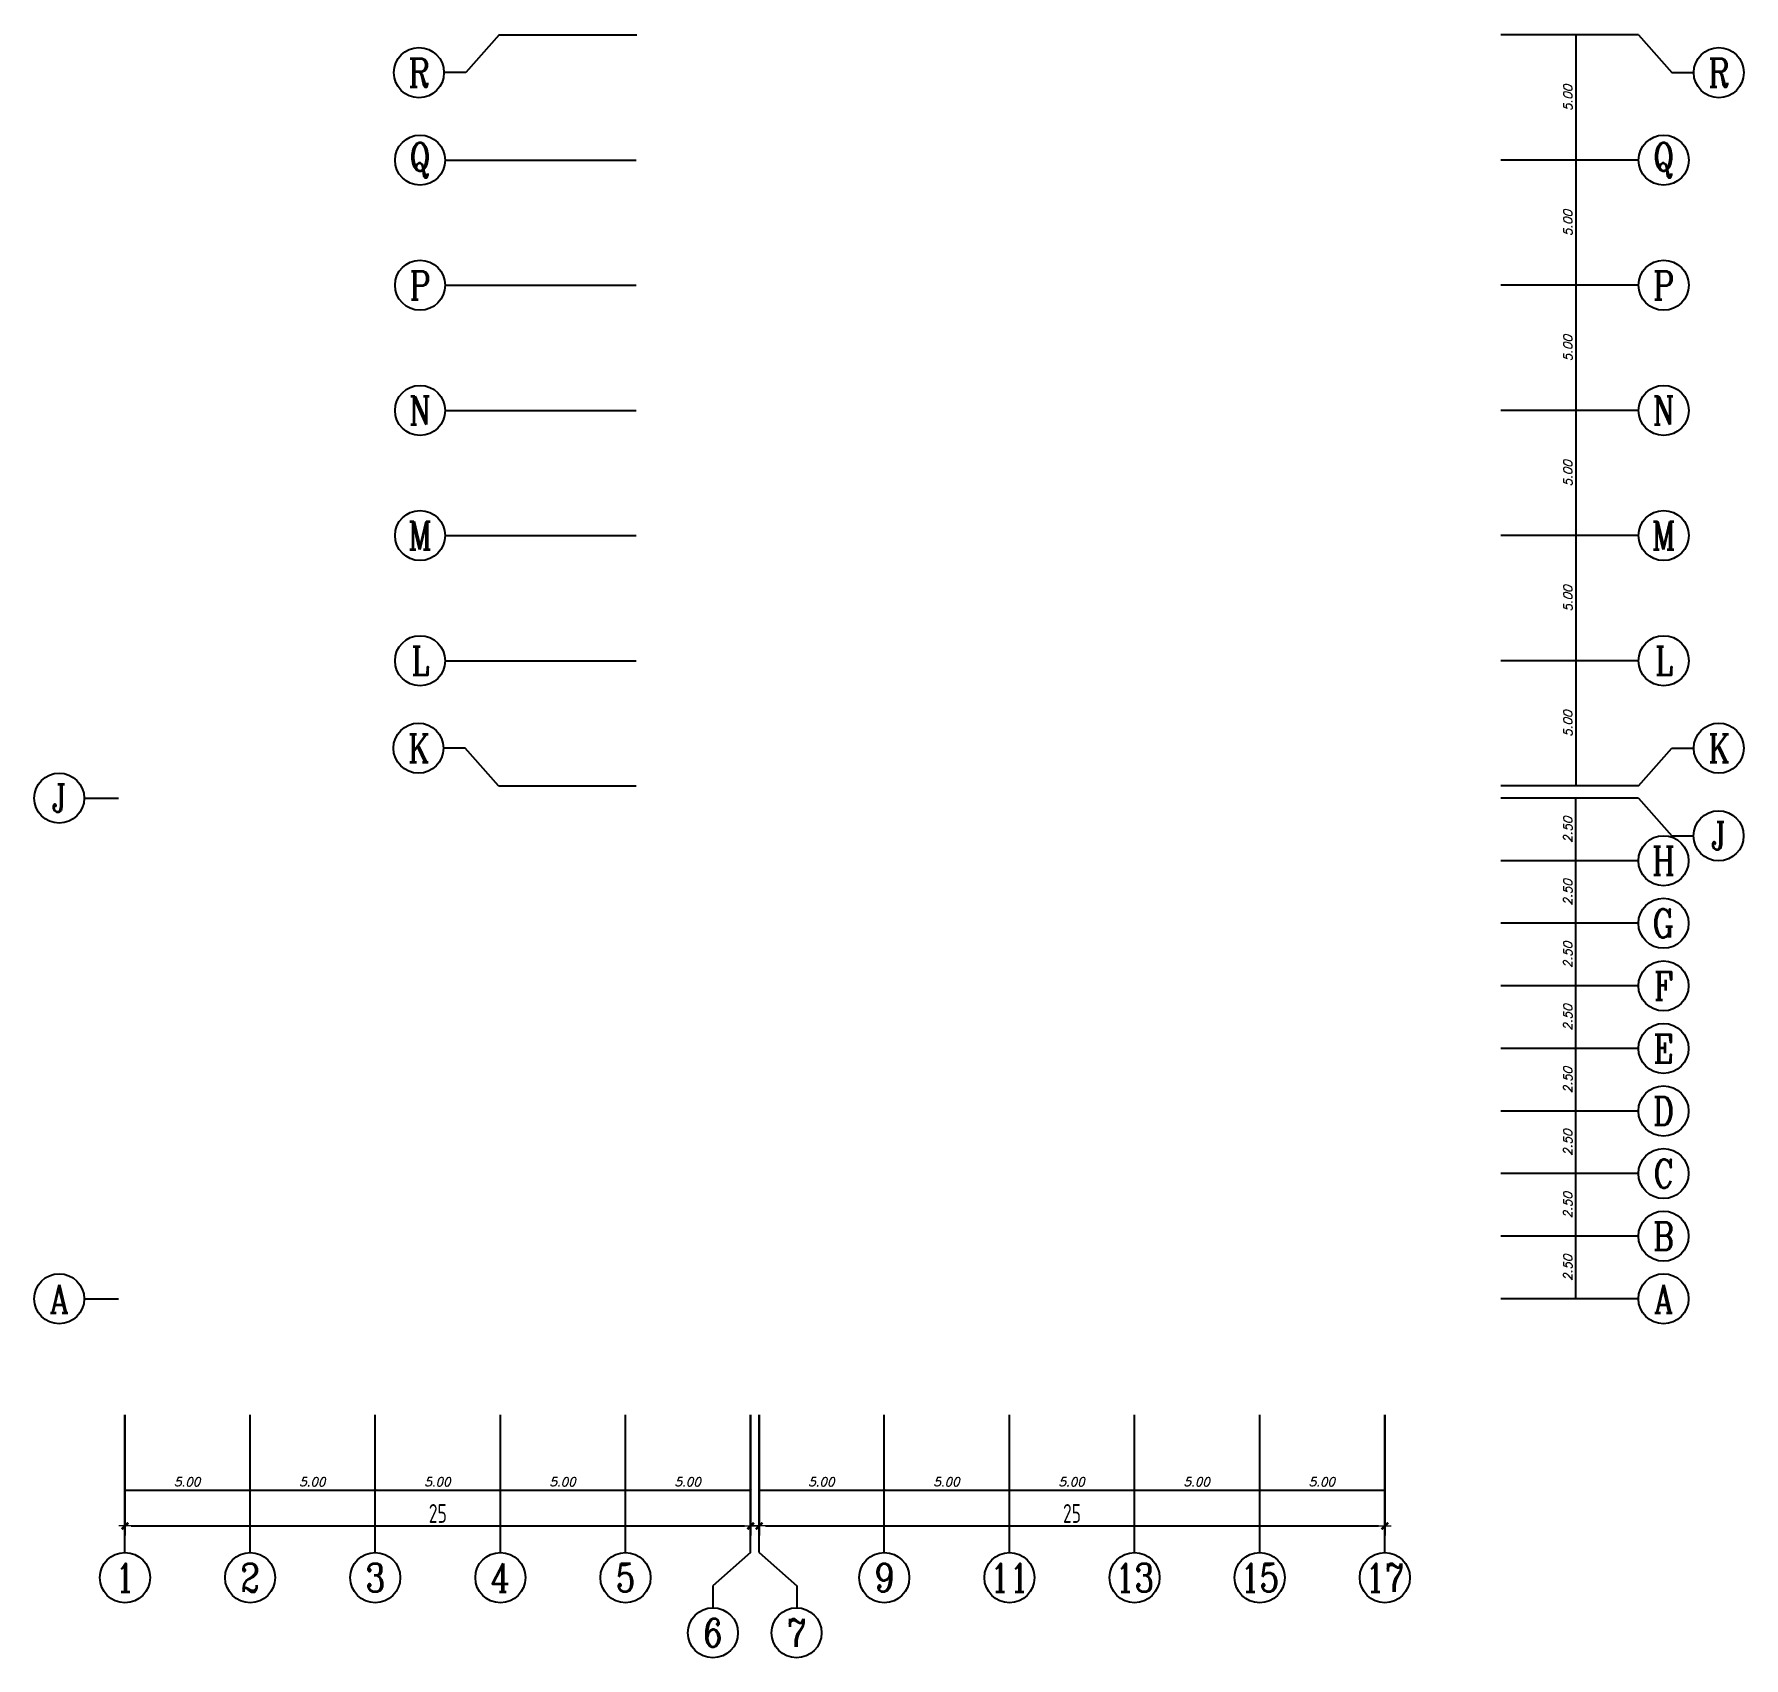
# Model space of a CAD drawing. Header units: metres. Extents: x 202848 to 204724, y 1924431 to 1925550.
# Drawn here: x 204087.2 to 204155.5, y 1925450.5 to 1925515.3 of the extents above; entities that cross this region are included whole.
import ezdxf
from ezdxf.enums import TextEntityAlignment as Align

# ---------------------------------------------------------------- set-up
doc = ezdxf.new("R2010")
doc.units = ezdxf.units.M
doc.header["$MEASUREMENT"] = 0
doc.layers.add('Axis Name', color=8, linetype='Continuous')
doc.layers.add('Dimations', color=3, linetype='Continuous', lineweight=5)
doc.styles.add('ROMANS', font='romans.shx', dxfattribs={"oblique": 15})
doc.styles.add('YQ_AXIS', font='COMPLEX.SHX', dxfattribs={"width": 0.8, "bigfont": 'GBCBIG.SHX'})
doc.styles.add('YQ_DIM', font='SUPEROS.SHX', dxfattribs={"width": 0.8, "bigfont": 'HZDX.SHX'})
doc.dimstyles.new('Copy(2) of DIM-50$', dxfattribs={"dimscale": 0, "dimtxt": 0.35, "dimasz": 0.03, "dimexe": 0, "dimexo": 0, "dimgap": 0.15, "dimtad": 1, "dimzin": 0, "dimdsep": 46, "dimtxsty": 'ROMANS', "dimblk1": 'OBLIQUE', "dimblk2": 'DTICK', "dimsah": 1, "dimcen": 0.1, "dimse1": 1, "dimse2": 1, "dimclrd": 2, "dimclre": 51, "dimclrt": 3, "dimaunit": 1, "dimadec": 0, "dimazin": 0, "dimtfac": 1e-05, "dimtmove": 2, "dimatfit": 0, "dimldrblk": 'DTICK', "dimfxl": 0, "dimtolj": 1, "dimtzin": 0, "dimlwe": -1, "dimarcsym": 0})
doc.dimstyles.new('yqm0_250', dxfattribs={"dimscale": 0.25, "dimtxt": 3, "dimasz": 1, "dimexe": 1.5, "dimexo": 3, "dimgap": 0.5, "dimtad": 1, "dimdec": 3, "dimdsep": 46, "dimtxsty": 'YQ_DIM', "dimblk": 'YQTICK', "dimcen": 0, "dimclrd": 256, "dimclre": 256, "dimclrt": 7, "dimadec": 1, "dimazin": 2, "dimtfac": 1, "dimtdec": 4, "dimtix": 1, "dimtmove": 2, "dimatfit": 2, "dimfxl": 1, "dimtolj": 1, "dimtzin": 0, "dimarcsym": 0})

# ---------------------------------------------------------------- blocks, each defined once
blk = doc.blocks.new('_OBLIQUE')
at = {"color": 0, "linetype": 'ByBlock'}
blk.add_line((-0.5, -0.5), (0.5, 0.5), dxfattribs=at)
blk = doc.blocks.new('DTICK')
at = {"color": 3}
blk.add_line((-1, -1), (1, 1), dxfattribs=at)
for p, q in [((-1, 0), (1, 0)), ((0, 1), (0, -1))]:
    blk.add_line(p, q)
blk = doc.blocks.new('*D1146')
at = {"layer": 'Defpoints', "color": 0, "lineweight": -2, "transparency": 16777216}
for p in [(204090.793, 1925460.903), (204095.793, 1925460.903), (204095.793, 1925457.153)]:
    blk.add_point(p, dxfattribs=at)
at = {"layer": 'Dimations', "color": 2, "lineweight": -2, "transparency": 16777216}
blk.add_line((204090.793, 1925457.153), (204095.763, 1925457.153), dxfattribs=at)
at = {"layer": 'Dimations', "color": 2, "lineweight": -2, "transparency": 16777216, "xscale": 0.03, "yscale": 0.03, "zscale": 0.03, "rotation": 180}
blk.add_blockref('_OBLIQUE', (204090.793, 1925457.153), dxfattribs=at)
at = {"layer": 'Dimations', "color": 2, "lineweight": -2, "transparency": 16777216, "xscale": 0.03, "yscale": 0.03, "zscale": 0.03}
blk.add_blockref('DTICK', (204095.793, 1925457.153), dxfattribs=at)
at = {"layer": 'Dimations', "color": 3, "transparency": 16777216, "insert": (204093.278, 1925457.478), "char_height": 0.35, "attachment_point": 5, "style": 'ROMANS'}
blk.add_mtext('\\A1;5.00', dxfattribs=at)
blk = doc.blocks.new('*D1147')
at = {"layer": 'Defpoints', "color": 0, "lineweight": -2, "transparency": 16777216}
for p in [(204095.793, 1925460.903), (204100.793, 1925460.903), (204100.793, 1925457.153)]:
    blk.add_point(p, dxfattribs=at)
at = {"layer": 'Dimations', "color": 2, "lineweight": -2, "transparency": 16777216}
blk.add_line((204095.793, 1925457.153), (204100.763, 1925457.153), dxfattribs=at)
at = {"layer": 'Dimations', "color": 2, "lineweight": -2, "transparency": 16777216, "xscale": 0.03, "yscale": 0.03, "zscale": 0.03, "rotation": 180}
blk.add_blockref('_OBLIQUE', (204095.793, 1925457.153), dxfattribs=at)
at = {"layer": 'Dimations', "color": 2, "lineweight": -2, "transparency": 16777216, "xscale": 0.03, "yscale": 0.03, "zscale": 0.03}
blk.add_blockref('DTICK', (204100.793, 1925457.153), dxfattribs=at)
at = {"layer": 'Dimations', "color": 3, "transparency": 16777216, "insert": (204098.278, 1925457.478), "char_height": 0.35, "attachment_point": 5, "style": 'ROMANS'}
blk.add_mtext('\\A1;5.00', dxfattribs=at)
blk = doc.blocks.new('*D1148')
at = {"layer": 'Defpoints', "color": 0, "lineweight": -2, "transparency": 16777216}
for p in [(204100.793, 1925460.903), (204105.793, 1925460.903), (204105.793, 1925457.153)]:
    blk.add_point(p, dxfattribs=at)
at = {"layer": 'Dimations', "color": 2, "lineweight": -2, "transparency": 16777216}
blk.add_line((204100.793, 1925457.153), (204105.763, 1925457.153), dxfattribs=at)
at = {"layer": 'Dimations', "color": 2, "lineweight": -2, "transparency": 16777216, "xscale": 0.03, "yscale": 0.03, "zscale": 0.03, "rotation": 180}
blk.add_blockref('_OBLIQUE', (204100.793, 1925457.153), dxfattribs=at)
at = {"layer": 'Dimations', "color": 2, "lineweight": -2, "transparency": 16777216, "xscale": 0.03, "yscale": 0.03, "zscale": 0.03}
blk.add_blockref('DTICK', (204105.793, 1925457.153), dxfattribs=at)
at = {"layer": 'Dimations', "color": 3, "transparency": 16777216, "insert": (204103.278, 1925457.478), "char_height": 0.35, "attachment_point": 5, "style": 'ROMANS'}
blk.add_mtext('\\A1;5.00', dxfattribs=at)
blk = doc.blocks.new('*D1149')
at = {"layer": 'Defpoints', "color": 0, "lineweight": -2, "transparency": 16777216}
for p in [(204105.793, 1925460.903), (204110.793, 1925460.903), (204110.793, 1925457.153)]:
    blk.add_point(p, dxfattribs=at)
at = {"layer": 'Dimations', "color": 2, "lineweight": -2, "transparency": 16777216}
blk.add_line((204105.793, 1925457.153), (204110.763, 1925457.153), dxfattribs=at)
at = {"layer": 'Dimations', "color": 2, "lineweight": -2, "transparency": 16777216, "xscale": 0.03, "yscale": 0.03, "zscale": 0.03, "rotation": 180}
blk.add_blockref('_OBLIQUE', (204105.793, 1925457.153), dxfattribs=at)
at = {"layer": 'Dimations', "color": 2, "lineweight": -2, "transparency": 16777216, "xscale": 0.03, "yscale": 0.03, "zscale": 0.03}
blk.add_blockref('DTICK', (204110.793, 1925457.153), dxfattribs=at)
at = {"layer": 'Dimations', "color": 3, "transparency": 16777216, "insert": (204108.278, 1925457.478), "char_height": 0.35, "attachment_point": 5, "style": 'ROMANS'}
blk.add_mtext('\\A1;5.00', dxfattribs=at)
blk = doc.blocks.new('*D1150')
at = {"layer": 'Defpoints', "color": 0, "lineweight": -2, "transparency": 16777216}
for p in [(204110.793, 1925460.903), (204115.793, 1925460.903), (204115.793, 1925457.153)]:
    blk.add_point(p, dxfattribs=at)
at = {"layer": 'Dimations', "color": 2, "lineweight": -2, "transparency": 16777216}
blk.add_line((204110.793, 1925457.153), (204115.763, 1925457.153), dxfattribs=at)
at = {"layer": 'Dimations', "color": 2, "lineweight": -2, "transparency": 16777216, "xscale": 0.03, "yscale": 0.03, "zscale": 0.03, "rotation": 180}
blk.add_blockref('_OBLIQUE', (204110.793, 1925457.153), dxfattribs=at)
at = {"layer": 'Dimations', "color": 2, "lineweight": -2, "transparency": 16777216, "xscale": 0.03, "yscale": 0.03, "zscale": 0.03}
blk.add_blockref('DTICK', (204115.793, 1925457.153), dxfattribs=at)
at = {"layer": 'Dimations', "color": 3, "transparency": 16777216, "insert": (204113.278, 1925457.478), "char_height": 0.35, "attachment_point": 5, "style": 'ROMANS'}
blk.add_mtext('\\A1;5.00', dxfattribs=at)
blk = doc.blocks.new('*D1151')
at = {"layer": 'Defpoints', "color": 0, "lineweight": -2, "transparency": 16777216}
for p in [(204116.133, 1925460.903), (204121.133, 1925460.903), (204121.133, 1925457.153)]:
    blk.add_point(p, dxfattribs=at)
at = {"layer": 'Dimations', "color": 2, "lineweight": -2, "transparency": 16777216}
blk.add_line((204116.133, 1925457.153), (204121.103, 1925457.153), dxfattribs=at)
at = {"layer": 'Dimations', "color": 2, "lineweight": -2, "transparency": 16777216, "xscale": 0.03, "yscale": 0.03, "zscale": 0.03, "rotation": 180}
blk.add_blockref('_OBLIQUE', (204116.133, 1925457.153), dxfattribs=at)
at = {"layer": 'Dimations', "color": 2, "lineweight": -2, "transparency": 16777216, "xscale": 0.03, "yscale": 0.03, "zscale": 0.03}
blk.add_blockref('DTICK', (204121.133, 1925457.153), dxfattribs=at)
at = {"layer": 'Dimations', "color": 3, "transparency": 16777216, "insert": (204118.618, 1925457.478), "char_height": 0.35, "attachment_point": 5, "style": 'ROMANS'}
blk.add_mtext('\\A1;5.00', dxfattribs=at)
blk = doc.blocks.new('*D1152')
at = {"layer": 'Defpoints', "color": 0, "lineweight": -2, "transparency": 16777216}
for p in [(204121.133, 1925460.903), (204126.133, 1925460.903), (204126.133, 1925457.153)]:
    blk.add_point(p, dxfattribs=at)
at = {"layer": 'Dimations', "color": 2, "lineweight": -2, "transparency": 16777216}
blk.add_line((204121.133, 1925457.153), (204126.103, 1925457.153), dxfattribs=at)
at = {"layer": 'Dimations', "color": 2, "lineweight": -2, "transparency": 16777216, "xscale": 0.03, "yscale": 0.03, "zscale": 0.03, "rotation": 180}
blk.add_blockref('_OBLIQUE', (204121.133, 1925457.153), dxfattribs=at)
at = {"layer": 'Dimations', "color": 2, "lineweight": -2, "transparency": 16777216, "xscale": 0.03, "yscale": 0.03, "zscale": 0.03}
blk.add_blockref('DTICK', (204126.133, 1925457.153), dxfattribs=at)
at = {"layer": 'Dimations', "color": 3, "transparency": 16777216, "insert": (204123.618, 1925457.478), "char_height": 0.35, "attachment_point": 5, "style": 'ROMANS'}
blk.add_mtext('\\A1;5.00', dxfattribs=at)
blk = doc.blocks.new('*D1153')
at = {"layer": 'Defpoints', "color": 0, "lineweight": -2, "transparency": 16777216}
for p in [(204126.133, 1925460.903), (204131.133, 1925460.903), (204131.133, 1925457.153)]:
    blk.add_point(p, dxfattribs=at)
at = {"layer": 'Dimations', "color": 2, "lineweight": -2, "transparency": 16777216}
blk.add_line((204126.133, 1925457.153), (204131.103, 1925457.153), dxfattribs=at)
at = {"layer": 'Dimations', "color": 2, "lineweight": -2, "transparency": 16777216, "xscale": 0.03, "yscale": 0.03, "zscale": 0.03, "rotation": 180}
blk.add_blockref('_OBLIQUE', (204126.133, 1925457.153), dxfattribs=at)
at = {"layer": 'Dimations', "color": 2, "lineweight": -2, "transparency": 16777216, "xscale": 0.03, "yscale": 0.03, "zscale": 0.03}
blk.add_blockref('DTICK', (204131.133, 1925457.153), dxfattribs=at)
at = {"layer": 'Dimations', "color": 3, "transparency": 16777216, "insert": (204128.618, 1925457.478), "char_height": 0.35, "attachment_point": 5, "style": 'ROMANS'}
blk.add_mtext('\\A1;5.00', dxfattribs=at)
blk = doc.blocks.new('*D1154')
at = {"layer": 'Defpoints', "color": 0, "lineweight": -2, "transparency": 16777216}
for p in [(204131.133, 1925460.903), (204136.133, 1925460.903), (204136.133, 1925457.153)]:
    blk.add_point(p, dxfattribs=at)
at = {"layer": 'Dimations', "color": 2, "lineweight": -2, "transparency": 16777216}
blk.add_line((204131.133, 1925457.153), (204136.103, 1925457.153), dxfattribs=at)
at = {"layer": 'Dimations', "color": 2, "lineweight": -2, "transparency": 16777216, "xscale": 0.03, "yscale": 0.03, "zscale": 0.03, "rotation": 180}
blk.add_blockref('_OBLIQUE', (204131.133, 1925457.153), dxfattribs=at)
at = {"layer": 'Dimations', "color": 2, "lineweight": -2, "transparency": 16777216, "xscale": 0.03, "yscale": 0.03, "zscale": 0.03}
blk.add_blockref('DTICK', (204136.133, 1925457.153), dxfattribs=at)
at = {"layer": 'Dimations', "color": 3, "transparency": 16777216, "insert": (204133.618, 1925457.478), "char_height": 0.35, "attachment_point": 5, "style": 'ROMANS'}
blk.add_mtext('\\A1;5.00', dxfattribs=at)
blk = doc.blocks.new('*D1155')
at = {"layer": 'Defpoints', "color": 0, "lineweight": -2, "transparency": 16777216}
for p in [(204136.133, 1925460.903), (204141.133, 1925460.903), (204141.133, 1925457.153)]:
    blk.add_point(p, dxfattribs=at)
at = {"layer": 'Dimations', "color": 2, "lineweight": -2, "transparency": 16777216}
blk.add_line((204136.133, 1925457.153), (204141.103, 1925457.153), dxfattribs=at)
at = {"layer": 'Dimations', "color": 2, "lineweight": -2, "transparency": 16777216, "xscale": 0.03, "yscale": 0.03, "zscale": 0.03, "rotation": 180}
blk.add_blockref('_OBLIQUE', (204136.133, 1925457.153), dxfattribs=at)
at = {"layer": 'Dimations', "color": 2, "lineweight": -2, "transparency": 16777216, "xscale": 0.03, "yscale": 0.03, "zscale": 0.03}
blk.add_blockref('DTICK', (204141.133, 1925457.153), dxfattribs=at)
at = {"layer": 'Dimations', "color": 3, "transparency": 16777216, "insert": (204138.618, 1925457.478), "char_height": 0.35, "attachment_point": 5, "style": 'ROMANS'}
blk.add_mtext('\\A1;5.00', dxfattribs=at)
blk = doc.blocks.new('*D1121')
at = {"layer": 'Defpoints', "color": 0, "lineweight": -2, "transparency": 16777216}
for p in [(204145.025, 1925490.285), (204148.775, 1925490.285), (204145.025, 1925485.285)]:
    blk.add_point(p, dxfattribs=at)
at = {"layer": 'Dimations', "color": 2, "lineweight": -2, "transparency": 16777216}
blk.add_line((204148.775, 1925485.285), (204148.775, 1925490.255), dxfattribs=at)
at = {"layer": 'Dimations', "color": 2, "lineweight": -2, "transparency": 16777216, "xscale": 0.03, "yscale": 0.03, "zscale": 0.03}
for name, p, rotation in [('DTICK', (204148.775, 1925490.285), 90), ('_OBLIQUE', (204148.775, 1925485.285), 270)]:
    blk.add_blockref(name, p, dxfattribs=dict(at, rotation=rotation))
at = {"layer": 'Dimations', "color": 3, "transparency": 16777216, "insert": (204148.45, 1925487.77), "char_height": 0.35, "attachment_point": 5, "rotation": 90, "style": 'ROMANS'}
blk.add_mtext('\\A1;5.00', dxfattribs=at)
blk = doc.blocks.new('*D1122')
at = {"layer": 'Defpoints', "color": 0, "lineweight": -2, "transparency": 16777216}
for p in [(204145.025, 1925495.285), (204148.775, 1925495.285), (204145.025, 1925490.285)]:
    blk.add_point(p, dxfattribs=at)
at = {"layer": 'Dimations', "color": 2, "lineweight": -2, "transparency": 16777216}
blk.add_line((204148.775, 1925490.285), (204148.775, 1925495.255), dxfattribs=at)
at = {"layer": 'Dimations', "color": 2, "lineweight": -2, "transparency": 16777216, "xscale": 0.03, "yscale": 0.03, "zscale": 0.03}
for name, p, rotation in [('DTICK', (204148.775, 1925495.285), 90), ('_OBLIQUE', (204148.775, 1925490.285), 270)]:
    blk.add_blockref(name, p, dxfattribs=dict(at, rotation=rotation))
at = {"layer": 'Dimations', "color": 3, "transparency": 16777216, "insert": (204148.45, 1925492.77), "char_height": 0.35, "attachment_point": 5, "rotation": 90, "style": 'ROMANS'}
blk.add_mtext('\\A1;5.00', dxfattribs=at)
blk = doc.blocks.new('*D1123')
at = {"layer": 'Defpoints', "color": 0, "lineweight": -2, "transparency": 16777216}
for p in [(204145.025, 1925500.285), (204148.775, 1925500.285), (204145.025, 1925495.285)]:
    blk.add_point(p, dxfattribs=at)
at = {"layer": 'Dimations', "color": 2, "lineweight": -2, "transparency": 16777216}
blk.add_line((204148.775, 1925495.285), (204148.775, 1925500.255), dxfattribs=at)
at = {"layer": 'Dimations', "color": 2, "lineweight": -2, "transparency": 16777216, "xscale": 0.03, "yscale": 0.03, "zscale": 0.03}
for name, p, rotation in [('DTICK', (204148.775, 1925500.285), 90), ('_OBLIQUE', (204148.775, 1925495.285), 270)]:
    blk.add_blockref(name, p, dxfattribs=dict(at, rotation=rotation))
at = {"layer": 'Dimations', "color": 3, "transparency": 16777216, "insert": (204148.45, 1925497.77), "char_height": 0.35, "attachment_point": 5, "rotation": 90, "style": 'ROMANS'}
blk.add_mtext('\\A1;5.00', dxfattribs=at)
blk = doc.blocks.new('*D1124')
at = {"layer": 'Defpoints', "color": 0, "lineweight": -2, "transparency": 16777216}
for p in [(204145.025, 1925505.285), (204148.775, 1925505.285), (204145.025, 1925500.285)]:
    blk.add_point(p, dxfattribs=at)
at = {"layer": 'Dimations', "color": 2, "lineweight": -2, "transparency": 16777216}
blk.add_line((204148.775, 1925500.285), (204148.775, 1925505.255), dxfattribs=at)
at = {"layer": 'Dimations', "color": 2, "lineweight": -2, "transparency": 16777216, "xscale": 0.03, "yscale": 0.03, "zscale": 0.03}
for name, p, rotation in [('DTICK', (204148.775, 1925505.285), 90), ('_OBLIQUE', (204148.775, 1925500.285), 270)]:
    blk.add_blockref(name, p, dxfattribs=dict(at, rotation=rotation))
at = {"layer": 'Dimations', "color": 3, "transparency": 16777216, "insert": (204148.45, 1925502.77), "char_height": 0.35, "attachment_point": 5, "rotation": 90, "style": 'ROMANS'}
blk.add_mtext('\\A1;5.00', dxfattribs=at)
blk = doc.blocks.new('*D1125')
at = {"layer": 'Defpoints', "color": 0, "lineweight": -2, "transparency": 16777216}
for p in [(204145.025, 1925510.285), (204148.775, 1925510.285), (204145.025, 1925505.285)]:
    blk.add_point(p, dxfattribs=at)
at = {"layer": 'Dimations', "color": 2, "lineweight": -2, "transparency": 16777216}
blk.add_line((204148.775, 1925505.285), (204148.775, 1925510.255), dxfattribs=at)
at = {"layer": 'Dimations', "color": 2, "lineweight": -2, "transparency": 16777216, "xscale": 0.03, "yscale": 0.03, "zscale": 0.03}
for name, p, rotation in [('DTICK', (204148.775, 1925510.285), 90), ('_OBLIQUE', (204148.775, 1925505.285), 270)]:
    blk.add_blockref(name, p, dxfattribs=dict(at, rotation=rotation))
at = {"layer": 'Dimations', "color": 3, "transparency": 16777216, "insert": (204148.45, 1925507.77), "char_height": 0.35, "attachment_point": 5, "rotation": 90, "style": 'ROMANS'}
blk.add_mtext('\\A1;5.00', dxfattribs=at)
blk = doc.blocks.new('*D1126')
at = {"layer": 'Defpoints', "color": 0, "lineweight": -2, "transparency": 16777216}
for p in [(204145.025, 1925515.285), (204148.775, 1925515.285), (204145.025, 1925510.285)]:
    blk.add_point(p, dxfattribs=at)
at = {"layer": 'Dimations', "color": 2, "lineweight": -2, "transparency": 16777216}
blk.add_line((204148.775, 1925510.285), (204148.775, 1925515.255), dxfattribs=at)
at = {"layer": 'Dimations', "color": 2, "lineweight": -2, "transparency": 16777216, "xscale": 0.03, "yscale": 0.03, "zscale": 0.03}
for name, p, rotation in [('DTICK', (204148.775, 1925515.285), 90), ('_OBLIQUE', (204148.775, 1925510.285), 270)]:
    blk.add_blockref(name, p, dxfattribs=dict(at, rotation=rotation))
at = {"layer": 'Dimations', "color": 3, "transparency": 16777216, "insert": (204148.45, 1925512.77), "char_height": 0.35, "attachment_point": 5, "rotation": 90, "style": 'ROMANS'}
blk.add_mtext('\\A1;5.00', dxfattribs=at)
blk = doc.blocks.new('YQTICK')
blk.add_line((-1, 0), (1, 0))
at = {"const_width": 0.4}
blk.add_lwpolyline([(0.53, 0.53), (-0.53, -0.53)], dxfattribs=at)
blk = doc.blocks.new('*D1129')
at = {"layer": 'Defpoints', "color": 0, "lineweight": -2, "transparency": 16777216}
for p in [(204090.793, 1925460.903), (204115.793, 1925460.903), (204115.793, 1925455.717)]:
    blk.add_point(p, dxfattribs=at)
at = {"layer": 'Dimations', "lineweight": -2, "transparency": 16777216}
for p, q in [((204090.793, 1925460.153), (204090.793, 1925455.342)), ((204115.793, 1925460.153), (204115.793, 1925455.342)), ((204091.043, 1925455.717), (204115.543, 1925455.717))]:
    blk.add_line(p, q, dxfattribs=at)
at = {"layer": 'Dimations', "lineweight": -2, "transparency": 16777216, "xscale": 0.25, "yscale": 0.25, "zscale": 0.25, "rotation": 180}
blk.add_blockref('YQTICK', (204090.793, 1925455.717), dxfattribs=at)
at = {"layer": 'Dimations', "lineweight": -2, "transparency": 16777216, "xscale": 0.25, "yscale": 0.25, "zscale": 0.25}
blk.add_blockref('YQTICK', (204115.793, 1925455.717), dxfattribs=at)
at = {"layer": 'Dimations', "color": 7, "transparency": 16777216, "insert": (204103.293, 1925456.217), "char_height": 0.75, "attachment_point": 5, "style": 'YQ_DIM'}
blk.add_mtext('\\A1;25', dxfattribs=at)
blk = doc.blocks.new('*D1130')
at = {"layer": 'Defpoints', "color": 0, "lineweight": -2, "transparency": 16777216}
for p in [(204116.133, 1925460.903), (204141.133, 1925460.903), (204141.133, 1925455.717)]:
    blk.add_point(p, dxfattribs=at)
at = {"layer": 'Dimations', "lineweight": -2, "transparency": 16777216}
for p, q in [((204116.133, 1925460.153), (204116.133, 1925455.342)), ((204141.133, 1925460.153), (204141.133, 1925455.342)), ((204116.383, 1925455.717), (204140.883, 1925455.717))]:
    blk.add_line(p, q, dxfattribs=at)
at = {"layer": 'Dimations', "lineweight": -2, "transparency": 16777216, "xscale": 0.25, "yscale": 0.25, "zscale": 0.25, "rotation": 180}
blk.add_blockref('YQTICK', (204116.133, 1925455.717), dxfattribs=at)
at = {"layer": 'Dimations', "lineweight": -2, "transparency": 16777216, "xscale": 0.25, "yscale": 0.25, "zscale": 0.25}
blk.add_blockref('YQTICK', (204141.133, 1925455.717), dxfattribs=at)
at = {"layer": 'Dimations', "color": 7, "transparency": 16777216, "insert": (204128.633, 1925456.217), "char_height": 0.75, "attachment_point": 5, "style": 'YQ_DIM'}
blk.add_mtext('\\A1;25', dxfattribs=at)
blk = doc.blocks.new('*D1166')
at = {"layer": 'Defpoints', "color": 0, "lineweight": -2, "transparency": 16777216}
for p in [(204145.018, 1925467.295), (204148.768, 1925467.295), (204145.018, 1925464.795)]:
    blk.add_point(p, dxfattribs=at)
at = {"layer": 'Dimations', "color": 2, "lineweight": -2, "transparency": 16777216}
blk.add_line((204148.768, 1925464.795), (204148.768, 1925467.265), dxfattribs=at)
at = {"layer": 'Dimations', "color": 2, "lineweight": -2, "transparency": 16777216, "xscale": 0.03, "yscale": 0.03, "zscale": 0.03}
for name, p, rotation in [('DTICK', (204148.768, 1925467.295), 90), ('_OBLIQUE', (204148.768, 1925464.795), 270)]:
    blk.add_blockref(name, p, dxfattribs=dict(at, rotation=rotation))
at = {"layer": 'Dimations', "color": 3, "transparency": 16777216, "insert": (204148.443, 1925466.03), "char_height": 0.35, "attachment_point": 5, "rotation": 90, "style": 'ROMANS'}
blk.add_mtext('\\A1;2.50', dxfattribs=at)
blk = doc.blocks.new('*D1167')
at = {"layer": 'Defpoints', "color": 0, "lineweight": -2, "transparency": 16777216}
for p in [(204145.018, 1925469.795), (204148.768, 1925469.795), (204145.018, 1925467.295)]:
    blk.add_point(p, dxfattribs=at)
at = {"layer": 'Dimations', "color": 2, "lineweight": -2, "transparency": 16777216}
blk.add_line((204148.768, 1925467.295), (204148.768, 1925469.765), dxfattribs=at)
at = {"layer": 'Dimations', "color": 2, "lineweight": -2, "transparency": 16777216, "xscale": 0.03, "yscale": 0.03, "zscale": 0.03}
for name, p, rotation in [('DTICK', (204148.768, 1925469.795), 90), ('_OBLIQUE', (204148.768, 1925467.295), 270)]:
    blk.add_blockref(name, p, dxfattribs=dict(at, rotation=rotation))
at = {"layer": 'Dimations', "color": 3, "transparency": 16777216, "insert": (204148.443, 1925468.53), "char_height": 0.35, "attachment_point": 5, "rotation": 90, "style": 'ROMANS'}
blk.add_mtext('\\A1;2.50', dxfattribs=at)
blk = doc.blocks.new('*D1168')
at = {"layer": 'Defpoints', "color": 0, "lineweight": -2, "transparency": 16777216}
for p in [(204145.018, 1925472.295), (204148.768, 1925472.295), (204145.018, 1925469.795)]:
    blk.add_point(p, dxfattribs=at)
at = {"layer": 'Dimations', "color": 2, "lineweight": -2, "transparency": 16777216}
blk.add_line((204148.768, 1925469.795), (204148.768, 1925472.265), dxfattribs=at)
at = {"layer": 'Dimations', "color": 2, "lineweight": -2, "transparency": 16777216, "xscale": 0.03, "yscale": 0.03, "zscale": 0.03}
for name, p, rotation in [('DTICK', (204148.768, 1925472.295), 90), ('_OBLIQUE', (204148.768, 1925469.795), 270)]:
    blk.add_blockref(name, p, dxfattribs=dict(at, rotation=rotation))
at = {"layer": 'Dimations', "color": 3, "transparency": 16777216, "insert": (204148.443, 1925471.03), "char_height": 0.35, "attachment_point": 5, "rotation": 90, "style": 'ROMANS'}
blk.add_mtext('\\A1;2.50', dxfattribs=at)
blk = doc.blocks.new('*D1169')
at = {"layer": 'Defpoints', "color": 0, "lineweight": -2, "transparency": 16777216}
for p in [(204145.018, 1925474.795), (204148.768, 1925474.795), (204145.018, 1925472.295)]:
    blk.add_point(p, dxfattribs=at)
at = {"layer": 'Dimations', "color": 2, "lineweight": -2, "transparency": 16777216}
blk.add_line((204148.768, 1925472.295), (204148.768, 1925474.765), dxfattribs=at)
at = {"layer": 'Dimations', "color": 2, "lineweight": -2, "transparency": 16777216, "xscale": 0.03, "yscale": 0.03, "zscale": 0.03}
for name, p, rotation in [('DTICK', (204148.768, 1925474.795), 90), ('_OBLIQUE', (204148.768, 1925472.295), 270)]:
    blk.add_blockref(name, p, dxfattribs=dict(at, rotation=rotation))
at = {"layer": 'Dimations', "color": 3, "transparency": 16777216, "insert": (204148.443, 1925473.53), "char_height": 0.35, "attachment_point": 5, "rotation": 90, "style": 'ROMANS'}
blk.add_mtext('\\A1;2.50', dxfattribs=at)
blk = doc.blocks.new('*D1170')
at = {"layer": 'Defpoints', "color": 0, "lineweight": -2, "transparency": 16777216}
for p in [(204145.018, 1925477.295), (204148.768, 1925477.295), (204145.018, 1925474.795)]:
    blk.add_point(p, dxfattribs=at)
at = {"layer": 'Dimations', "color": 2, "lineweight": -2, "transparency": 16777216}
blk.add_line((204148.768, 1925474.795), (204148.768, 1925477.265), dxfattribs=at)
at = {"layer": 'Dimations', "color": 2, "lineweight": -2, "transparency": 16777216, "xscale": 0.03, "yscale": 0.03, "zscale": 0.03}
for name, p, rotation in [('DTICK', (204148.768, 1925477.295), 90), ('_OBLIQUE', (204148.768, 1925474.795), 270)]:
    blk.add_blockref(name, p, dxfattribs=dict(at, rotation=rotation))
at = {"layer": 'Dimations', "color": 3, "transparency": 16777216, "insert": (204148.443, 1925476.03), "char_height": 0.35, "attachment_point": 5, "rotation": 90, "style": 'ROMANS'}
blk.add_mtext('\\A1;2.50', dxfattribs=at)
blk = doc.blocks.new('*D1171')
at = {"layer": 'Defpoints', "color": 0, "lineweight": -2, "transparency": 16777216}
for p in [(204145.018, 1925479.795), (204148.768, 1925479.795), (204145.018, 1925477.295)]:
    blk.add_point(p, dxfattribs=at)
at = {"layer": 'Dimations', "color": 2, "lineweight": -2, "transparency": 16777216}
blk.add_line((204148.768, 1925477.295), (204148.768, 1925479.765), dxfattribs=at)
at = {"layer": 'Dimations', "color": 2, "lineweight": -2, "transparency": 16777216, "xscale": 0.03, "yscale": 0.03, "zscale": 0.03}
for name, p, rotation in [('DTICK', (204148.768, 1925479.795), 90), ('_OBLIQUE', (204148.768, 1925477.295), 270)]:
    blk.add_blockref(name, p, dxfattribs=dict(at, rotation=rotation))
at = {"layer": 'Dimations', "color": 3, "transparency": 16777216, "insert": (204148.443, 1925478.53), "char_height": 0.35, "attachment_point": 5, "rotation": 90, "style": 'ROMANS'}
blk.add_mtext('\\A1;2.50', dxfattribs=at)
blk = doc.blocks.new('*D1172')
at = {"layer": 'Defpoints', "color": 0, "lineweight": -2, "transparency": 16777216}
for p in [(204145.018, 1925482.295), (204148.768, 1925482.295), (204145.018, 1925479.795)]:
    blk.add_point(p, dxfattribs=at)
at = {"layer": 'Dimations', "color": 2, "lineweight": -2, "transparency": 16777216}
blk.add_line((204148.768, 1925479.795), (204148.768, 1925482.265), dxfattribs=at)
at = {"layer": 'Dimations', "color": 2, "lineweight": -2, "transparency": 16777216, "xscale": 0.03, "yscale": 0.03, "zscale": 0.03}
for name, p, rotation in [('DTICK', (204148.768, 1925482.295), 90), ('_OBLIQUE', (204148.768, 1925479.795), 270)]:
    blk.add_blockref(name, p, dxfattribs=dict(at, rotation=rotation))
at = {"layer": 'Dimations', "color": 3, "transparency": 16777216, "insert": (204148.443, 1925481.03), "char_height": 0.35, "attachment_point": 5, "rotation": 90, "style": 'ROMANS'}
blk.add_mtext('\\A1;2.50', dxfattribs=at)
blk = doc.blocks.new('*D1173')
at = {"layer": 'Defpoints', "color": 0, "lineweight": -2, "transparency": 16777216}
for p in [(204145.018, 1925484.795), (204148.768, 1925484.795), (204145.018, 1925482.295)]:
    blk.add_point(p, dxfattribs=at)
at = {"layer": 'Dimations', "color": 2, "lineweight": -2, "transparency": 16777216}
blk.add_line((204148.768, 1925482.295), (204148.768, 1925484.765), dxfattribs=at)
at = {"layer": 'Dimations', "color": 2, "lineweight": -2, "transparency": 16777216, "xscale": 0.03, "yscale": 0.03, "zscale": 0.03}
for name, p, rotation in [('DTICK', (204148.768, 1925484.795), 90), ('_OBLIQUE', (204148.768, 1925482.295), 270)]:
    blk.add_blockref(name, p, dxfattribs=dict(at, rotation=rotation))
at = {"layer": 'Dimations', "color": 3, "transparency": 16777216, "insert": (204148.443, 1925483.53), "char_height": 0.35, "attachment_point": 5, "rotation": 90, "style": 'ROMANS'}
blk.add_mtext('\\A1;2.50', dxfattribs=at)

msp = doc.modelspace()

# ---------------------------------------------------------------- linework, layer by layer
at = {"layer": 'Axis Name'}
for p, q in [((204105.7419, 1925515.2849), (204104.4088, 1925513.7786)), ((204105.7419, 1925515.2849), (204111.2419, 1925515.2849)), ((204151.2746, 1925515.2849), (204145.7746, 1925515.2849)), ((204151.2746, 1925515.2849), (204152.6078, 1925513.7786)), ((204104.4088, 1925513.7786), (204103.5395, 1925513.7786)), ((204152.6078, 1925513.7786), (204153.4771, 1925513.7786)), ((204103.5825, 1925510.2849), (204111.2226, 1925510.2849)), ((204151.2746, 1925510.2849), (204145.7746, 1925510.2849)), ((204103.5825, 1925505.2849), (204111.2226, 1925505.2849)), ((204151.2746, 1925505.2849), (204145.7746, 1925505.2849)), ((204103.5825, 1925500.2849), (204111.2226, 1925500.2849)), ((204151.2746, 1925500.2849), (204145.7746, 1925500.2849)), ((204103.5825, 1925495.2849), (204111.2226, 1925495.2849)), ((204151.2746, 1925495.2849), (204145.7746, 1925495.2849)), ((204103.5825, 1925490.2849), (204111.2226, 1925490.2849)), ((204151.2746, 1925490.2849), (204145.7746, 1925490.2849)), ((204104.3895, 1925486.7913), (204103.5202, 1925486.7913)), ((204105.7226, 1925485.2849), (204104.3895, 1925486.7913)), ((204151.2746, 1925485.2849), (204152.6078, 1925486.7912)), ((204152.6078, 1925486.7912), (204153.4771, 1925486.7912)), ((204089.1652, 1925484.7949), (204090.5402, 1925484.7949)), ((204105.7226, 1925485.2849), (204111.2226, 1925485.2849)), ((204151.2679, 1925484.7949), (204145.7679, 1925484.7949)), ((204151.2746, 1925485.2849), (204145.7746, 1925485.2849)), ((204151.2679, 1925484.7949), (204152.601, 1925483.2886)), ((204152.601, 1925483.2886), (204153.4703, 1925483.2886)), ((204151.2679, 1925482.2949), (204145.7679, 1925482.2949)), ((204151.2679, 1925479.7949), (204145.7679, 1925479.7949)), ((204151.2679, 1925477.2949), (204145.7679, 1925477.2949)), ((204151.2679, 1925474.7949), (204145.7679, 1925474.7949)), ((204151.2679, 1925472.2949), (204145.7679, 1925472.2949)), ((204151.2679, 1925469.7949), (204145.7679, 1925469.7949)), ((204151.2679, 1925467.2949), (204145.7679, 1925467.2949)), ((204089.1652, 1925464.7949), (204090.5402, 1925464.7949)), ((204151.2679, 1925464.7949), (204145.7679, 1925464.7949)), ((204090.793, 1925454.6529), (204090.793, 1925460.1529)), ((204095.793, 1925454.6529), (204095.793, 1925460.1529)), ((204100.793, 1925454.6529), (204100.793, 1925460.1529)), ((204105.793, 1925454.6529), (204105.793, 1925460.1529)), ((204110.793, 1925454.6529), (204110.793, 1925460.1529)), ((204115.793, 1925454.6529), (204115.793, 1925460.1529)), ((204116.133, 1925454.6529), (204116.133, 1925460.1529)), ((204121.133, 1925454.6529), (204121.133, 1925460.1529)), ((204126.133, 1925454.6529), (204126.133, 1925460.1529)), ((204131.133, 1925454.6529), (204131.133, 1925460.1529)), ((204136.133, 1925454.6529), (204136.133, 1925460.1529)), ((204141.133, 1925454.6529), (204141.133, 1925460.1529)), ((204115.793, 1925454.6529), (204114.2867, 1925453.3197)), ((204116.133, 1925454.6529), (204117.6393, 1925453.3197)), ((204114.2867, 1925453.3197), (204114.2867, 1925452.4504)), ((204117.6393, 1925453.3197), (204117.6393, 1925452.4504))]:
    msp.add_line(p, q, dxfattribs=at)
for centre in [(204102.5395, 1925513.7786), (204154.4771, 1925513.7786), (204102.5825, 1925510.2849), (204152.2746, 1925510.2849), (204102.5825, 1925505.2849), (204152.2746, 1925505.2849), (204102.5825, 1925500.2849), (204152.2746, 1925500.2849), (204102.5825, 1925495.2849), (204152.2746, 1925495.2849), (204102.5825, 1925490.2849), (204152.2746, 1925490.2849), (204102.5201, 1925486.7913), (204154.4771, 1925486.7912), (204088.1652, 1925484.7949), (204154.4703, 1925483.2886), (204152.2679, 1925482.2949), (204152.2679, 1925479.7949), (204152.2679, 1925477.2949), (204152.2679, 1925474.7949), (204152.2679, 1925472.2949), (204152.2679, 1925469.7949), (204152.2679, 1925467.2949), (204088.1652, 1925464.7949), (204152.2679, 1925464.7949), (204090.793, 1925453.6529), (204095.793, 1925453.6529), (204100.793, 1925453.6529), (204105.793, 1925453.6529), (204110.793, 1925453.6529), (204121.133, 1925453.6529), (204126.133, 1925453.6529), (204131.133, 1925453.6529), (204136.133, 1925453.6529), (204141.133, 1925453.6529), (204114.2867, 1925451.4504), (204117.6287, 1925451.4505)]:
    msp.add_circle(centre, 1, dxfattribs=at)

# ---------------------------------------------------------------- texts
at = {"layer": 'Axis Name', "color": 7, "style": 'YQ_AXIS', "width": 0.8}
for s, p in [('R', (204102.5395, 1925513.7786)), ('R', (204154.4771, 1925513.7786)), ('Q', (204102.5825, 1925510.2849)), ('Q', (204152.2746, 1925510.2849)), ('P', (204102.5825, 1925505.2849)), ('P', (204152.2746, 1925505.2849)), ('N', (204102.5825, 1925500.2849)), ('N', (204152.2746, 1925500.2849)), ('M', (204102.5825, 1925495.2849)), ('M', (204152.2746, 1925495.2849)), ('L', (204102.5825, 1925490.2849)), ('L', (204152.2746, 1925490.2849)), ('K', (204102.5201, 1925486.7913)), ('K', (204154.4771, 1925486.7912)), ('J', (204088.1652, 1925484.7949)), ('J', (204154.4703, 1925483.2886)), ('H', (204152.2679, 1925482.2949)), ('G', (204152.2679, 1925479.7949)), ('F', (204152.2679, 1925477.2949)), ('E', (204152.2679, 1925474.7949)), ('D', (204152.2679, 1925472.2949)), ('C', (204152.2679, 1925469.7949)), ('B', (204152.2679, 1925467.2949)), ('A', (204088.1652, 1925464.7949)), ('A', (204152.2679, 1925464.7949)), ('1', (204090.793, 1925453.6529)), ('2', (204095.793, 1925453.6529)), ('3', (204100.793, 1925453.6529)), ('4', (204105.793, 1925453.6529)), ('5', (204110.793, 1925453.6529)), ('9', (204121.133, 1925453.6529)), ('11', (204126.133, 1925453.6529)), ('13', (204131.133, 1925453.6529)), ('15', (204136.133, 1925453.6529)), ('17', (204141.133, 1925453.6529)), ('6', (204114.2867, 1925451.4504)), ('7', (204117.6287, 1925451.4505))]:
    msp.add_text(s, height=1.125, dxfattribs=at).set_placement(p, align=Align.MIDDLE)

# ---------------------------------------------------------------- dimensions: what is measured, and where the dimension line sits
at = {"layer": 'Dimations'}
for base, p1, p2, picture, middle in [((204148.7746, 1925515.2849), (204145.0246, 1925510.2849), (204145.0246, 1925515.2849), '*D1126', (204148.4496, 1925512.7699)), ((204148.7746, 1925510.2849), (204145.0246, 1925505.2849), (204145.0246, 1925510.2849), '*D1125', (204148.4496, 1925507.7699)), ((204148.7746, 1925505.2849), (204145.0246, 1925500.2849), (204145.0246, 1925505.2849), '*D1124', (204148.4496, 1925502.7699)), ((204148.7746, 1925500.2849), (204145.0246, 1925495.2849), (204145.0246, 1925500.2849), '*D1123', (204148.4496, 1925497.7699)), ((204148.7746, 1925495.2849), (204145.0246, 1925490.2849), (204145.0246, 1925495.2849), '*D1122', (204148.4496, 1925492.7699)), ((204148.7746, 1925490.2849), (204145.0246, 1925485.2849), (204145.0246, 1925490.2849), '*D1121', (204148.4496, 1925487.7699)), ((204148.7679, 1925484.7949), (204145.0179, 1925482.2949), (204145.0179, 1925484.7949), '*D1173', (204148.4429, 1925483.5299)), ((204148.7679, 1925482.2949), (204145.0179, 1925479.7949), (204145.0179, 1925482.2949), '*D1172', (204148.4429, 1925481.0299)), ((204148.7679, 1925479.7949), (204145.0179, 1925477.2949), (204145.0179, 1925479.7949), '*D1171', (204148.4429, 1925478.5299)), ((204148.7679, 1925477.2949), (204145.0179, 1925474.7949), (204145.0179, 1925477.2949), '*D1170', (204148.4429, 1925476.0299)), ((204148.7679, 1925474.7949), (204145.0179, 1925472.2949), (204145.0179, 1925474.7949), '*D1169', (204148.4429, 1925473.5299)), ((204148.7679, 1925472.2949), (204145.0179, 1925469.7949), (204145.0179, 1925472.2949), '*D1168', (204148.4429, 1925471.0299)), ((204148.7679, 1925469.7949), (204145.0179, 1925467.2949), (204145.0179, 1925469.7949), '*D1167', (204148.4429, 1925468.5299)), ((204148.7679, 1925467.2949), (204145.0179, 1925464.7949), (204145.0179, 1925467.2949), '*D1166', (204148.4429, 1925466.0299))]:
    dim = msp.add_linear_dim(base=base, p1=p1, p2=p2, angle=90, dimstyle='Copy(2) of DIM-50$', override={"dimscale": 1}, dxfattribs=at)
    dim.commit()
    dim.dimension.update_dxf_attribs({"geometry": picture, "text_midpoint": middle})
for p1, p2, picture, middle in [((204090.793, 1925460.9029), (204115.793, 1925460.9029), '*D1129', (204103.293, 1925456.2175)), ((204116.133, 1925460.9029), (204141.133, 1925460.9029), '*D1130', (204128.633, 1925456.2175))]:
    dim = msp.add_aligned_dim(p1=p1, p2=p2, distance=-5.1855, dimstyle='yqm0_250', dxfattribs=at)
    dim.commit()
    dim.dimension.update_dxf_attribs({"geometry": picture, "text_midpoint": middle})
for base, p1, p2, picture, middle in [((204095.793, 1925457.1529), (204090.793, 1925460.9029), (204095.793, 1925460.9029), '*D1146', (204093.278, 1925457.4779)), ((204100.793, 1925457.1529), (204095.793, 1925460.9029), (204100.793, 1925460.9029), '*D1147', (204098.278, 1925457.4779)), ((204105.793, 1925457.1529), (204100.793, 1925460.9029), (204105.793, 1925460.9029), '*D1148', (204103.278, 1925457.4779)), ((204110.793, 1925457.1529), (204105.793, 1925460.9029), (204110.793, 1925460.9029), '*D1149', (204108.278, 1925457.4779)), ((204115.793, 1925457.1529), (204110.793, 1925460.9029), (204115.793, 1925460.9029), '*D1150', (204113.278, 1925457.4779)), ((204121.133, 1925457.1529), (204116.133, 1925460.9029), (204121.133, 1925460.9029), '*D1151', (204118.618, 1925457.4779)), ((204126.133, 1925457.1529), (204121.133, 1925460.9029), (204126.133, 1925460.9029), '*D1152', (204123.618, 1925457.4779)), ((204131.133, 1925457.1529), (204126.133, 1925460.9029), (204131.133, 1925460.9029), '*D1153', (204128.618, 1925457.4779)), ((204136.133, 1925457.1529), (204131.133, 1925460.9029), (204136.133, 1925460.9029), '*D1154', (204133.618, 1925457.4779)), ((204141.133, 1925457.1529), (204136.133, 1925460.9029), (204141.133, 1925460.9029), '*D1155', (204138.618, 1925457.4779))]:
    dim = msp.add_linear_dim(base=base, p1=p1, p2=p2, dimstyle='Copy(2) of DIM-50$', override={"dimscale": 1}, dxfattribs=at)
    dim.commit()
    dim.dimension.update_dxf_attribs({"geometry": picture, "text_midpoint": middle})

doc.saveas('drawing.dxf')
